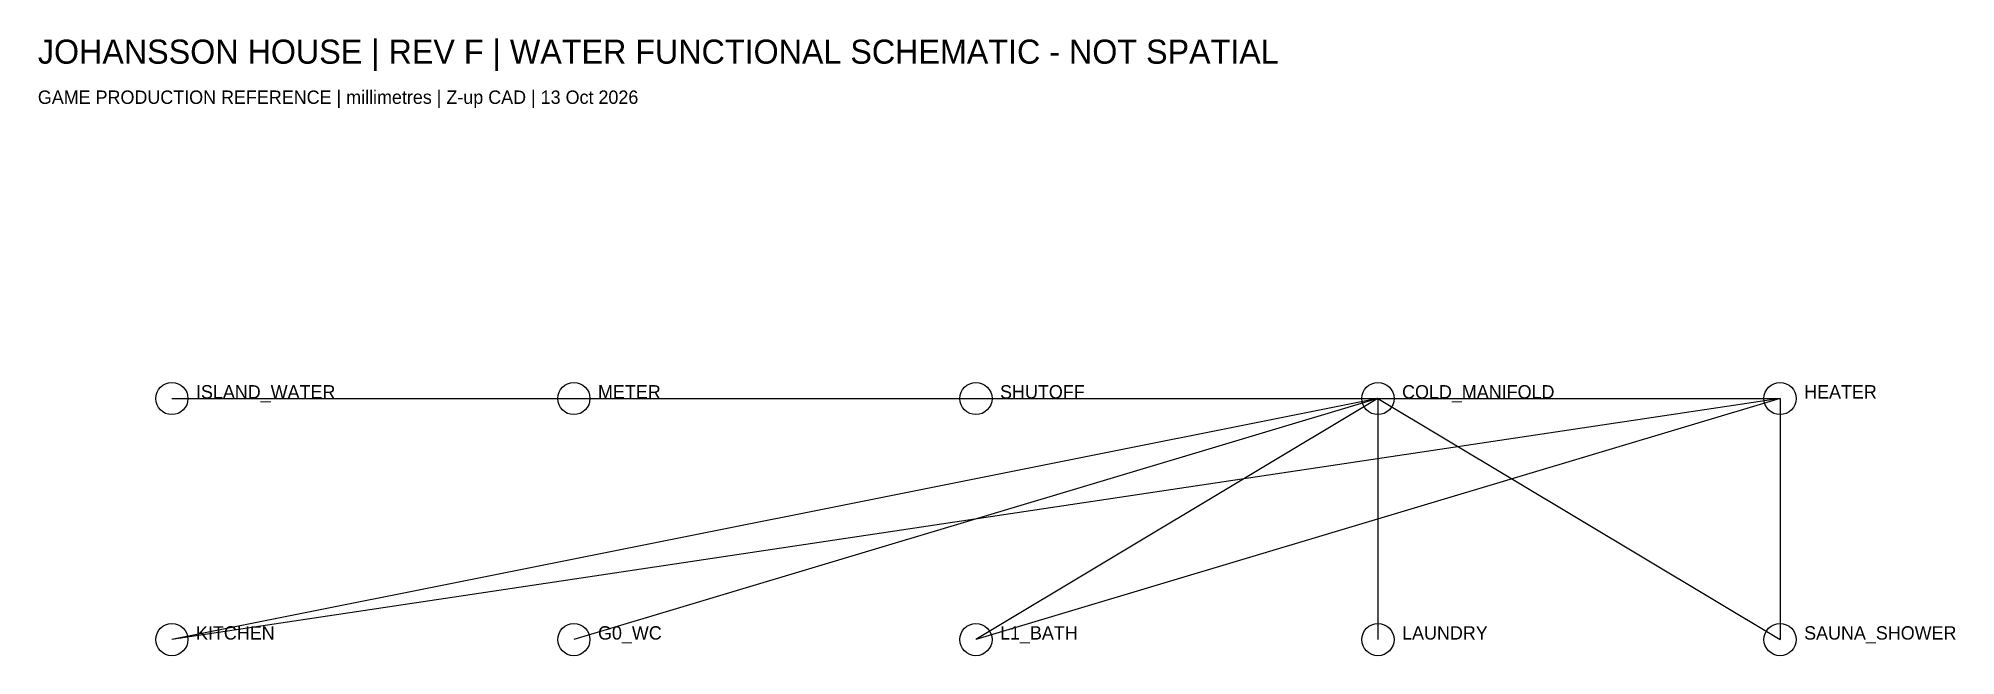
# Model space of a CAD drawing. Header units: millimetres. Extents: x -996 to 13311, y 8080 to 12690.
import ezdxf

# ---------------------------------------------------------------- set-up
doc = ezdxf.new("R2010")
doc.units = ezdxf.units.MM

msp = doc.modelspace()

# ---------------------------------------------------------------- linework, layer by layer
for centre in [(0, 10000), (3000, 10000), (6000, 10000), (9000, 10000), (12000, 10000), (0, 8200), (3000, 8200), (6000, 8200), (9000, 8200), (12000, 8200)]:
    msp.add_circle(centre, 120)
at = {"layer": 'S-CONNECTION'}
for p, q in [((0, 10000), (3000, 10000)), ((9000, 10000), (0, 8200)), ((12000, 10000), (0, 8200)), ((3000, 10000), (6000, 10000)), ((9000, 10000), (3000, 8200)), ((6000, 10000), (9000, 10000)), ((9000, 10000), (6000, 8200)), ((12000, 10000), (6000, 8200)), ((9000, 10000), (12000, 10000)), ((9000, 10000), (9000, 8200)), ((9000, 10000), (12000, 8200)), ((12000, 10000), (12000, 8200))]:
    msp.add_line(p, q, dxfattribs=at)

# ---------------------------------------------------------------- texts
for s, p in [('ISLAND_WATER', (180, 10000)), ('METER', (3180, 10000)), ('SHUTOFF', (6180, 10000)), ('COLD_MANIFOLD', (9180, 10000)), ('HEATER', (12180, 10000)), ('KITCHEN', (180, 8200)), ('G0_WC', (3180, 8200)), ('L1_BATH', (6180, 8200)), ('LAUNDRY', (9180, 8200)), ('SAUNA_SHOWER', (12180, 8200))]:
    msp.add_text(s, height=100).set_placement(p)
at = {"layer": 'TITLE'}
for s, height, p in [('JOHANSSON HOUSE | REV F | WATER FUNCTIONAL SCHEMATIC - NOT SPATIAL', 180, (-1000, 12500)), ('GAME PRODUCTION REFERENCE | millimetres | Z-up CAD | 13 Oct 2026', 100, (-1000, 12200))]:
    msp.add_text(s, height=height, dxfattribs=at).set_placement(p)

doc.saveas('drawing.dxf')
